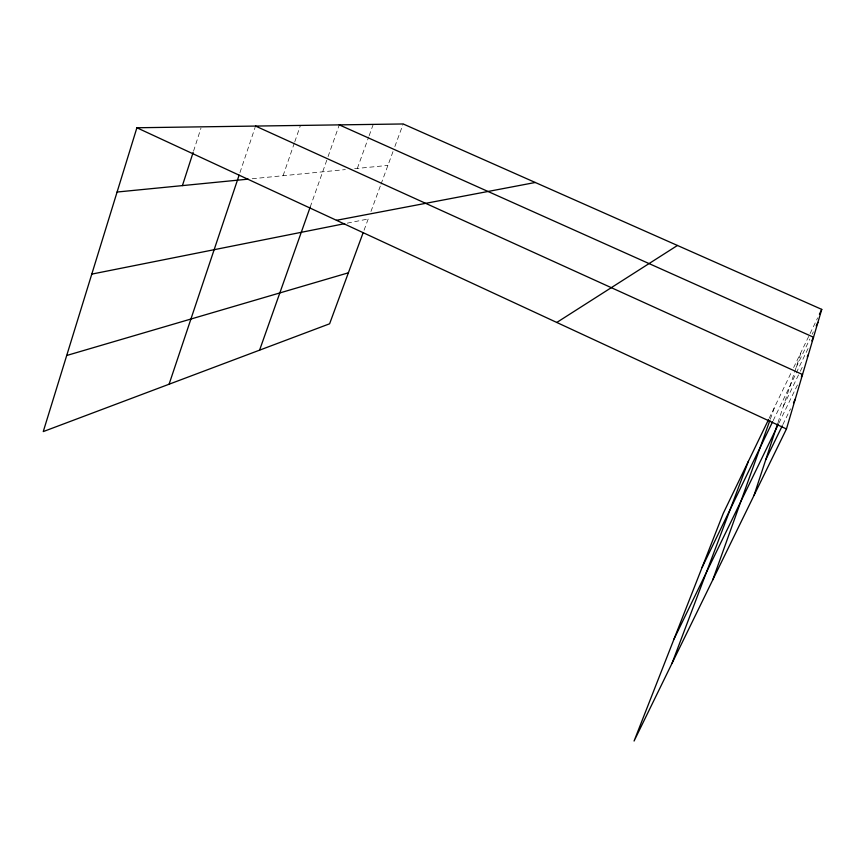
<?xml version="1.0" encoding="UTF-8"?>
<svg xmlns="http://www.w3.org/2000/svg" width="865" height="865" viewBox="0 0 865 865"><rect width="100%" height="100%" fill="white"/><g stroke="black" fill="none" stroke-linecap="round" stroke-linejoin="round"><path stroke-width="0.65" stroke-dasharray="4.33 3.24" d="M193.555 151.115L200.972 128.117M777.981 422.585L801.282 351.774M239.951 172.643L255.132 127.328M283.082 175.714L294.36 143.028M294.792 141.774L300.436 125.425M310.189 207.113L327.619 157.863M328.062 156.597L339.285 124.874M770.315 419.19L774.867 406.474M357.332 168.416L368.695 136.973M369.15 135.708L373.237 124.387M364.057 230.241L369.117 216.477M370.955 211.493L380.578 185.337M381.043 184.094L393.002 151.591M394.851 146.574L403.177 123.965M769.104 418.411L791.302 372.437M793.648 367.571L809.467 334.82M810.051 333.609L817.652 317.866M796.124 367.452L809.889 338.983M812.181 334.236L813.327 331.857M773.18 420.585L808.872 346.865M783.42 406.063L799.725 372.437M800.309 371.236L803.217 365.235M778.997 422.953L797.822 384.211M782.868 424.585L790.534 408.831M347.265 223.148L368.198 218.975M252.191 178.752L345.34 169.594M354.661 168.675L387.92 165.41"/><path stroke-width="1.3" d="M768.531 419.601L723.302 513.269L634.067 741.035L786.458 428.964L821.75 309.389L403.177 123.965L136.897 127.761L43.25 431.592L329.608 323.791L363.127 232.739M182.418 185.607L193.144 152.391M754.031 495.364L777.559 423.861M169.086 384.222L239.108 175.162M259.587 350.152L310.189 207.113M712.771 579.864L769.861 420.455M672.019 663.325L748.366 461.369M819.415 314.233L821.75 309.389M816.192 325.932L817.922 322.375M702.045 567.527L772.586 421.796M811.781 340.842L813.533 337.231L339.285 124.874M807.294 356.823L808.461 354.423M674.04 639.008L778.413 424.164M801.347 376.945L802.525 374.523L255.553 126.074M765.763 459.715L782.284 425.796M793.486 402.776L795.259 399.143M556.779 322.461L677.446 245.465M66.702 355.493L348.379 272.81M91.787 274.108L344.648 223.667M336.474 220.305L535.273 182.483M117.089 192.03L248.169 179.142M136.897 127.761L786.458 428.964"/></g></svg>
